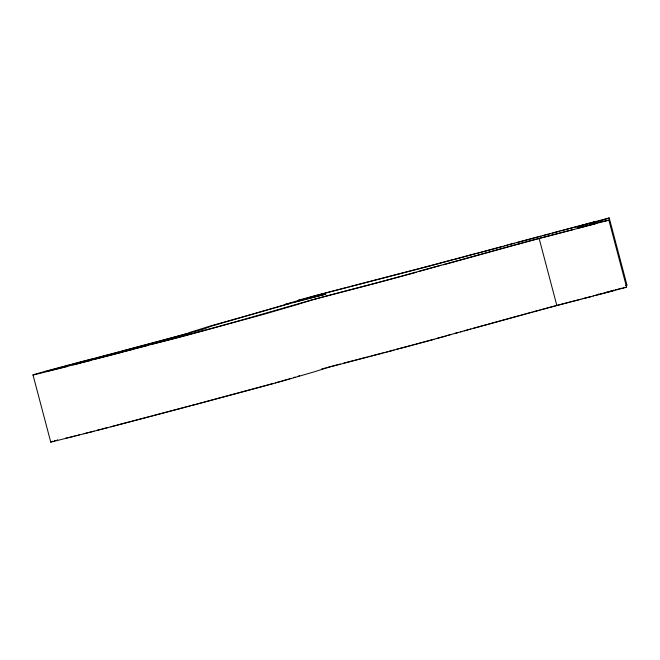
<?xml version="1.0" encoding="UTF-8"?>
<svg xmlns="http://www.w3.org/2000/svg" width="660" height="660" viewBox="0 0 660 660"><rect width="100%" height="100%" fill="white"/><g stroke="black" fill="none" stroke-linecap="round" stroke-linejoin="round"><path stroke-width="0.99" d="M590.444 223.699L600.946 220.481M591.022 224.136L590.436 223.822M298.897 300.019L347.935 287.149M609.238 218.014L626.959 285.07M606.235 220.869L608.85 220.077L626.579 287.133L623.947 287.933M608.809 220.11L605.839 220.721M625.845 285.442L626.934 285.079L625.977 285.236M298.171 376.183L299.541 375.763M297.66 300.704L284.914 304.483L286.498 304.161M293.527 377.586L295.144 377.108M54.343 440.797L55.102 440.575M288.907 378.955L290.87 378.378M287.925 379.244L281.935 380.968M602.497 220.036L601.309 220.374M602.563 220.019L609.205 217.982L554.449 232.444A62.386 0.652 -14.8 0 1 552.824 232.881L549.169 234.02M613 290.738L611.614 291.109M281.028 381.233L275.327 382.841M606.144 220.894L585.56 226.223M57.123 439.997L57.626 439.857M468.031 329.769L464.269 330.808M623.395 288.09L603.058 293.502M440.863 265.337L418.481 271.516M443.603 264.8L519.065 243.936M447.472 335.47L450.813 334.546M482.32 325.801L476.52 327.409M483.293 325.537L487.22 324.448M488.202 324.175L499.389 321.082M500.14 320.875L511.417 317.757M512.168 317.551L520.558 315.233M454.732 333.457L458.584 332.392M460.49 331.864L462.38 331.337M468.963 329.505L470.827 328.993M473.657 328.201L475.563 327.673M324.761 294.451L325.784 294.146L306.57 298.922A76.791 0.8 -14.8 0 1 304.409 299.467L298.361 300.943L314.209 295.952L427.127 266.673A43.873 0.462 -14.8 0 0 435.856 264.363L459.286 257.961M521.499 314.977L525.434 313.896M273.479 383.361L267.803 384.912M436.202 338.572L441.961 336.988M442.662 336.798L444.741 336.221M445.426 336.031L536.786 310.992A152.485 1.6 -14.8 0 0 556.834 305.563L561.157 304.441M475.266 253.613L459.814 257.821M476.281 253.531L502.837 246.37M446.086 336.064L423.448 342.053M416.254 272.316L408.457 274.436A138.328 1.452 -14.8 0 1 393.228 278.553L374.467 283.577A40.623 0.429 -14.8 0 1 365.376 285.97A74.778 0.784 -14.8 0 1 358.413 287.785L311.718 300.003L298.749 304.07A221.488 2.318 -14.8 0 1 297.33 304.532L263.818 314.292A61.05 0.635 -14.8 0 1 256.195 316.379L246.848 318.912A135.465 1.419 -14.8 0 1 244.15 319.638L180.386 336.79A46.258 0.487 -14.8 0 1 178.39 337.318L133.147 349.165M321.667 368.989L325.223 368.024M529.741 312.724L526.474 313.615M420.263 342.92L417.813 343.588A114.081 1.196 -14.8 0 1 416.155 344.033M421.063 342.705L422.664 342.268M433.975 339.372L426.17 341.492A138.328 1.452 -14.8 0 1 410.949 345.609L389.367 351.227M260.543 386.884L267.052 385.118M561.008 230.843L595.84 221.529L592.358 222.601A93.374 0.982 -14.8 0 1 590.452 223.154L579.257 226.413A73.169 0.767 -14.8 0 0 578.168 226.776M513.166 245.355L400.1 276.524A114.081 1.196 -14.8 0 1 378.79 282.274L324.299 296.522C266.417 312.485 209.071 330.371 150.653 344.536M259.71 387.115L204.006 402.105M510.51 244.184L528.511 239.365A67.642 0.709 -14.8 0 1 530.953 238.714L538.659 236.668M544.582 235.092L549.854 233.681M289.146 303.683L212.041 325.9L203.445 329.125A62.601 0.652 -14.8 0 1 200.995 329.901L108.785 354.568A90.494 0.949 -14.8 0 1 101.269 356.532L92.268 359.032A98.348 1.031 -14.8 0 1 82.69 361.507L46.406 371.407L80.941 362.983M516.516 242.74L541.01 236.197M552.585 233.112L559.754 231.181M323.59 294.772L295.408 302.099M326.155 367.777L340.082 364.089M196.672 404.068L203.09 402.352M191.986 405.322L195.739 404.324M539.476 236.453L543.361 235.571M452.372 259.809L445.352 261.673A48.65 0.511 -14.8 0 0 442.167 262.523L418.77 268.711A48.609 0.511 -14.8 0 1 414.81 269.734M509.767 244.538L504.537 245.767M509.091 244.563L514.157 243.367M542.916 235.537L548.023 234.333M453.841 259.57L507.804 245.058M593.893 224.053L595.419 223.624L578.556 227.56L576.956 227.329A167.615 1.757 -14.8 0 1 578.127 226.784M64.317 366.185L69.869 364.708M185.79 406.972L151.833 415.965M186.763 406.717L196.102 404.382A46.258 0.487 -14.8 0 0 198.107 403.846L261.872 386.702A135.465 1.419 -14.8 0 0 264.569 385.968L273.908 383.435A61.05 0.635 -14.8 0 0 281.539 381.348L315.043 371.588A221.488 2.318 -14.8 0 0 316.47 371.126L329.439 367.059L376.134 354.849A74.778 0.784 -14.8 0 0 383.089 353.026A40.623 0.429 -14.8 0 0 392.188 350.633L394.061 350.138M190.179 405.958L110.88 426.863M593.332 224.35L578.003 228.187M71.734 364.221L94 358.413M148.492 345.262L120.73 352.423M289.278 303.649L295.152 302.164M519.09 243.928A152.485 1.6 -14.8 0 0 539.113 238.499L566.907 231.239A144.094 1.51 -14.8 0 1 573.746 229.457M121.844 351.153L127.149 349.759A149.003 1.559 -14.8 0 0 131.992 348.48L151.841 343.241A64.449 0.676 -14.8 0 0 157.517 341.74L169.414 338.514A95.362 0.998 -14.8 0 0 171.41 337.969L186.491 333.737A50.696 0.528 -14.8 0 0 190.393 332.524L189.832 332.442L209.335 326.32A191.614 2.005 -14.8 0 1 212.611 325.388L248.729 315.208A158.92 1.666 -14.8 0 0 253.762 313.764L290.218 303.253L287.768 303.856M118.825 352.093L95.518 358.19M133.213 349.297L93.555 359.543M120.937 352.522L82.888 362.315M568.128 302.462L569.869 302.008M570.743 301.777L584.62 298.303A144.094 1.51 -14.8 0 1 591.467 296.513M557.527 305.233L550.077 307.213A140.613 1.468 -14.8 0 1 548.848 307.552M558.112 305.077L564.902 303.303M611.177 291.233L593.175 295.911M386.603 351.953L387.981 351.59M150.868 416.221L131.992 421.179M131.068 421.418L116.902 425.131M91.039 360.352L89.628 360.723A63.871 0.668 -14.8 0 1 87.912 361.168L72.847 364.914M561.305 304.4L580.891 299.277M582.887 298.6L593.719 295.927M567.262 302.692L565.372 303.179M354.486 360.327L357.332 359.593M358.751 359.221L367.274 357.002M343.951 363.074L353.059 360.698M368.701 356.631L370.128 356.26M371.563 355.88L382.528 353.017M383.881 352.671L385.242 352.308M115.962 425.378L107.349 427.779A63.871 0.668 -14.8 0 1 105.633 428.233L102.218 429.124M67.741 366.399L35.219 374.558M595.955 295.35L597.061 295.061A83.638 0.874 -14.8 0 1 602.514 293.642M97.234 430.246L107.39 427.614M83.985 433.678L101.021 429.429M93.992 431.252L52.932 441.614A78.581 0.825 -14.8 0 1 51.249 441.961L51.051 441.994M78.177 435.171L79.447 434.849M349.058 286.869L402.575 272.918A88.663 0.932 -14.8 0 1 414.835 269.734M75.76 435.79L76.931 435.493M74.662 436.07L70.315 437.126M600.237 222.04L593.488 223.657M616.432 289.468L615.442 289.707M606.169 292.289L607.348 292M613.594 290.152L614.039 290.045M600.641 293.617L601.639 293.378M608.388 291.753L610.137 291.349M67.922 437.695L69.399 437.349M598.084 294.22L598.859 294.038M623.56 287.776L625.177 287.422M610.888 291.175L612.884 290.73M65.538 438.232L67.188 437.869M625.35 287.38L626.563 287.133M33.33 374.938L33.536 374.905A78.581 0.825 -14.8 0 0 35.219 374.558M298.939 300.036L300.052 299.887M539.146 238.499L556.858 305.555M33 374.938L50.721 442.002M50.886 442.035A73.961 0.775 -14.8 0 1 52.973 441.218M618.032 289.08A73.763 0.775 -14.8 0 1 619.459 288.733M620.755 288.428A73.763 0.775 -14.8 0 1 622.182 288.09M623.32 287.834A73.763 0.775 -14.8 0 1 623.502 287.793M611.275 290.697A44.335 0.462 -14.8 0 1 610.913 290.779M547.635 307.882A140.613 1.468 -14.8 0 1 541.431 309.565M540.169 309.911A140.613 1.468 -14.8 0 1 538.882 310.258M537.595 310.604A140.613 1.468 -14.8 0 1 533.635 311.677M532.29 312.04A140.613 1.468 -14.8 0 1 530.92 312.411M415.322 344.264A114.081 1.196 -14.8 0 1 413.638 344.718M412.789 344.949A114.081 1.196 -14.8 0 1 399.358 348.562M398.409 348.818A114.081 1.196 -14.8 0 1 396.511 349.33M62.494 366.671A41.069 0.429 -14.8 0 0 45.235 371.324L35.97 373.939A73.961 0.775 -14.8 0 0 33.165 374.979M584.801 226.586A83.638 0.874 -14.8 0 0 579.34 227.997L532.364 240.157A140.613 1.468 -14.8 0 1 513.208 245.347M600.311 222.016A73.763 0.775 -14.8 0 1 605.789 220.737M593.563 223.641A44.335 0.462 -14.8 0 1 590.947 224.194A44.335 0.462 -14.8 0 1 590.873 224.177M300.028 299.921A41.514 0.437 -14.8 0 1 299.698 300.044L299.59 300.085A95.246 0.998 -14.8 0 1 297.676 300.704"/></g></svg>
